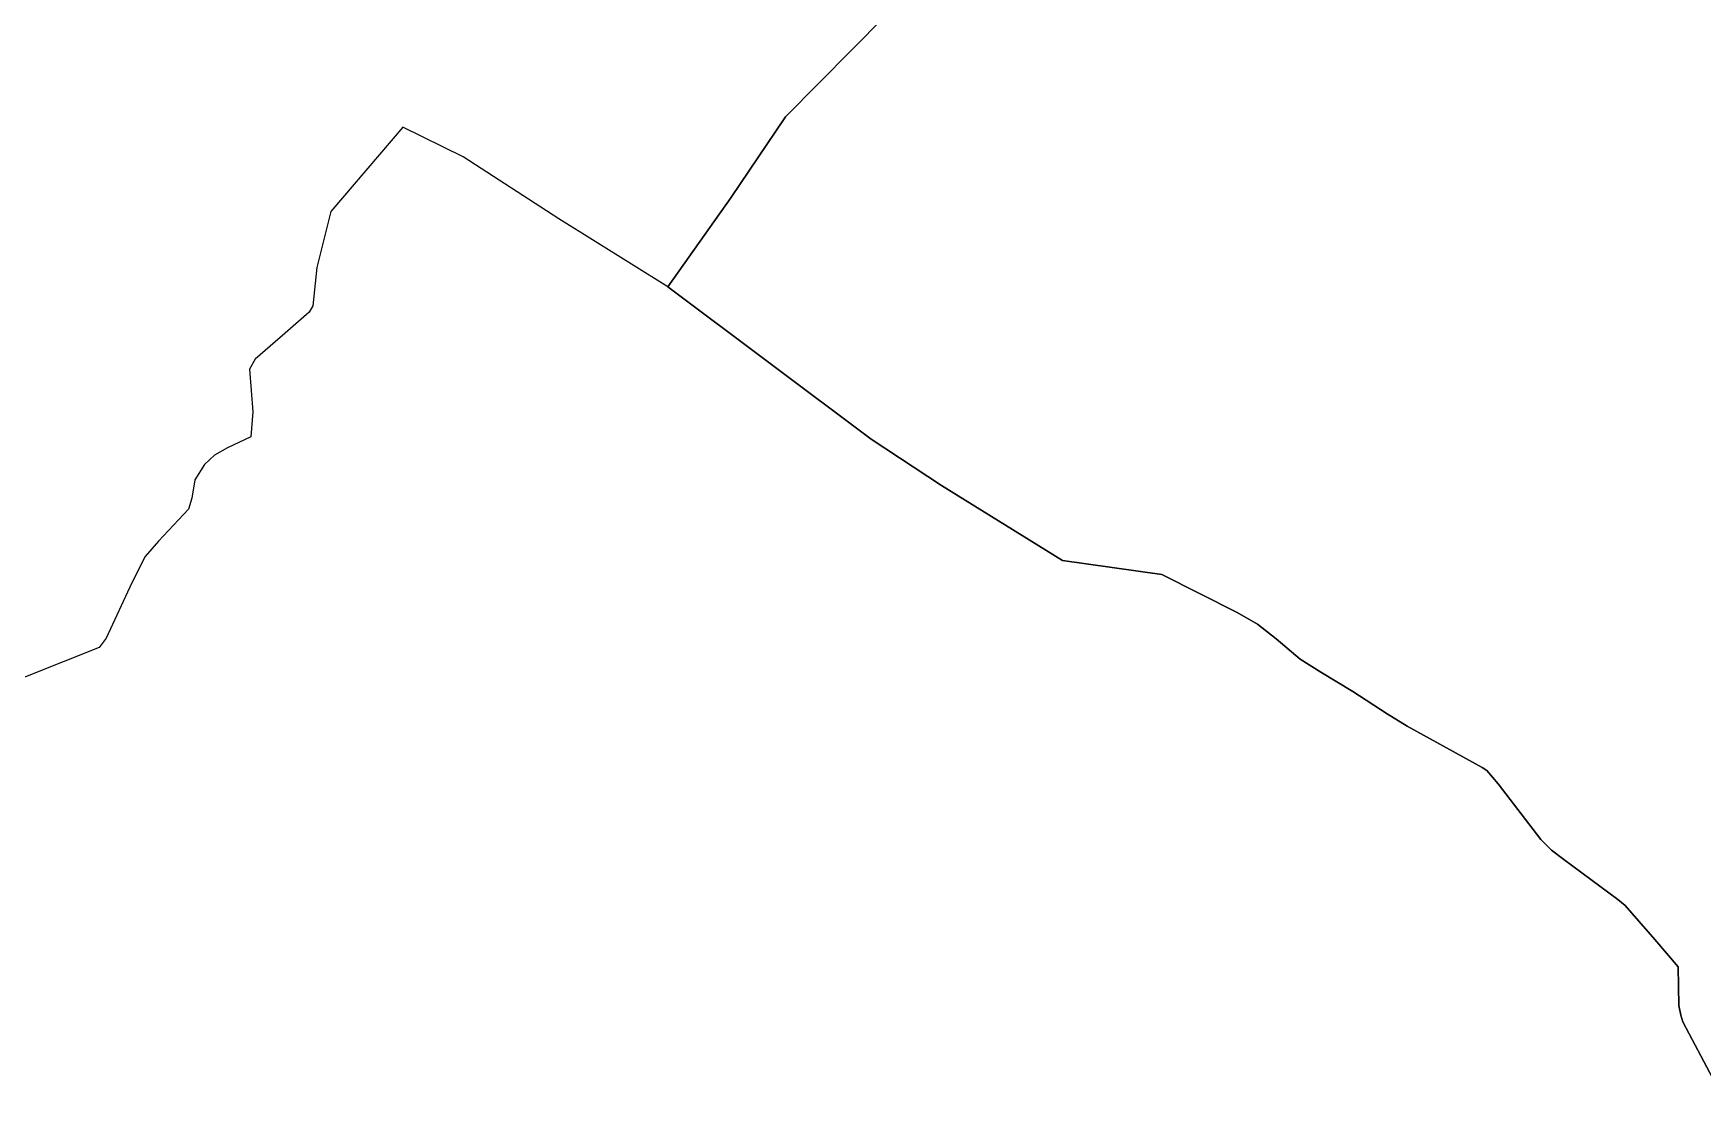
# Model space of a CAD drawing. Extents: x 1205702 to 1209344, y 6150197 to 6152796.
# Drawn here: x 1207523 to 1208218, y 6150368 to 6150813 of the extents above; entities that cross this region are included whole.
import ezdxf

# ---------------------------------------------------------------- set-up
doc = ezdxf.new("R2010")
doc.units = 0
doc.linetypes.add('CONTINU', pattern=[0])
for name, color, linetype in [('1LIEUDIT', 7, 'CONTINU'), ('1PARCELLE', 7, 'CONTINU'), ('1SECTION', 7, 'CONTINU'), ('1SUBDSECT', 7, 'CONTINU')]:
    doc.layers.add(name, color=color, linetype=linetype)

msp = doc.modelspace()

# ---------------------------------------------------------------- linework, layer by layer
at = {"layer": '1LIEUDIT'}
msp.add_lwpolyline([(1208227.24, 6150368.18), (1208212.47, 6150395.95), (1208209.88, 6150401.03), (1208208.96, 6150403.74), (1208208.22, 6150407.85), (1208207.93, 6150423.91), (1208198.18, 6150435.32), (1208185.78, 6150449.46), (1208182.74, 6150451.91), (1208160.26, 6150468.62), (1208155.16, 6150472.48), (1208150.78, 6150476.89), (1208132.92, 6150500.11), (1208128.23, 6150505.68), (1208126.27, 6150507.01), (1208111.44, 6150515.11), (1208094.97, 6150524.18), (1208086.66, 6150529.28), (1208072.4, 6150538.55), (1208059.13, 6150546.6), (1208050.49, 6150552.02), (1208040.41, 6150560.56), (1208032.65, 6150566.7), (1208024.24, 6150571.54), (1207992.83, 6150587.29), (1207951.44, 6150593.11), (1207901.09, 6150624.44), (1207871.73, 6150643.64), (1207787.13, 6150707.11), (1207813.31, 6150744.17), (1207836.14, 6150777.96), (1207877.67, 6150819.95)], dxfattribs=at)
at = {"layer": '1PARCELLE'}
msp.add_lwpolyline([(1208227.24, 6150368.18), (1208212.47, 6150395.95), (1208209.88, 6150401.03), (1208208.96, 6150403.74), (1208208.22, 6150407.85), (1208207.93, 6150423.91), (1208198.18, 6150435.32), (1208185.78, 6150449.46), (1208182.74, 6150451.91), (1208160.26, 6150468.62), (1208155.16, 6150472.48), (1208150.78, 6150476.89), (1208132.92, 6150500.11), (1208128.23, 6150505.68), (1208126.27, 6150507.01), (1208111.44, 6150515.11), (1208094.97, 6150524.18), (1208086.66, 6150529.28), (1208072.4, 6150538.55), (1208059.13, 6150546.6), (1208050.49, 6150552.02), (1208040.41, 6150560.56), (1208032.65, 6150566.7), (1208024.24, 6150571.54), (1207992.83, 6150587.29), (1207951.44, 6150593.11), (1207901.09, 6150624.44), (1207871.73, 6150643.64), (1207787.13, 6150707.11), (1207787.13, 6150707.11), (1207813.31, 6150744.17), (1207836.14, 6150777.96), (1207877.67, 6150819.95)], dxfattribs=at)
at = {"layer": '1SECTION'}
msp.add_lwpolyline([(1208227.24, 6150368.18), (1208212.47, 6150395.95), (1208209.88, 6150401.03), (1208208.96, 6150403.74), (1208208.22, 6150407.85), (1208207.93, 6150423.91), (1208198.18, 6150435.32), (1208185.78, 6150449.46), (1208182.74, 6150451.91), (1208160.26, 6150468.62), (1208155.16, 6150472.48), (1208150.78, 6150476.89), (1208132.92, 6150500.11), (1208128.23, 6150505.68), (1208126.27, 6150507.01), (1208111.44, 6150515.11), (1208094.97, 6150524.18), (1208086.66, 6150529.28), (1208072.4, 6150538.55), (1208059.13, 6150546.6), (1208050.49, 6150552.02), (1208040.41, 6150560.56), (1208032.65, 6150566.7), (1208024.24, 6150571.54), (1207992.83, 6150587.29), (1207951.44, 6150593.11), (1207901.09, 6150624.44), (1207871.73, 6150643.64), (1207787.13, 6150707.11), (1207741.7, 6150735.43), (1207701.88, 6150761.27), (1207676.76, 6150773.71), (1207646.67, 6150738.53), (1207640.87, 6150715.16), (1207639.2, 6150699.24), (1207637.75, 6150696.63), (1207627.63, 6150687.93), (1207615.24, 6150677.05), (1207612.88, 6150672.91), (1207614.29, 6150655.08), (1207613.37, 6150644.74), (1207603.7, 6150640.09), (1207598.21, 6150637.04), (1207594.09, 6150633.17), (1207590.03, 6150626.79), (1207588.87, 6150619.18), (1207587.47, 6150614.62), (1207574.96, 6150601.28), (1207569.35, 6150594.8), (1207563.9, 6150583.93), (1207553.17, 6150560.86), (1207550.24, 6150556.97), (1207504.46, 6150538.72)], dxfattribs=at)
at = {"layer": '1SUBDSECT'}
msp.add_lwpolyline([(1207877.67, 6150819.95), (1207836.14, 6150777.96), (1207813.31, 6150744.17), (1207787.13, 6150707.11), (1207871.73, 6150643.64), (1207901.09, 6150624.44), (1207951.44, 6150593.11), (1207992.83, 6150587.29), (1208024.24, 6150571.54), (1208032.65, 6150566.7), (1208040.41, 6150560.56), (1208050.49, 6150552.02), (1208059.13, 6150546.6), (1208072.4, 6150538.55), (1208086.66, 6150529.28), (1208094.97, 6150524.18), (1208111.44, 6150515.11), (1208126.27, 6150507.01), (1208128.23, 6150505.68), (1208132.92, 6150500.11), (1208150.78, 6150476.89), (1208155.16, 6150472.48), (1208160.26, 6150468.62), (1208182.74, 6150451.91), (1208185.78, 6150449.46), (1208198.18, 6150435.32), (1208207.93, 6150423.91), (1208208.22, 6150407.85), (1208208.96, 6150403.74), (1208209.88, 6150401.03), (1208212.47, 6150395.95), (1208227.24, 6150368.18)], dxfattribs=at)

doc.saveas('drawing.dxf')
